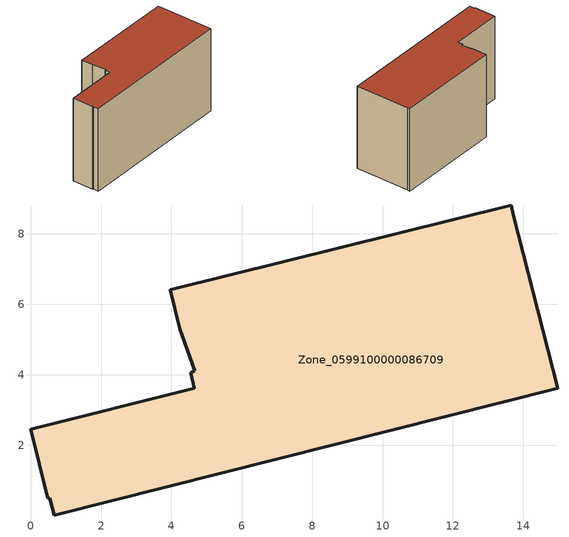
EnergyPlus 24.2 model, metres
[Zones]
Zone_0599100000086709
 floor ground (C_G): 14.98,3.62 0.67,0.01 0.54,0.5 0.49,0.49 0,2.45 4.65,3.62 4.54,4.05 4.66,4.11 4.23,5.31 3.96,6.41 13.65,8.82 13.71,8.55 z0
 wall outside (C_F): 0.67,0.01 14.98,3.62 13.71,8.55 13.65,8.82 3.96,6.41 4.23,5.31 4.66,4.11 4.54,4.05 4.65,3.62 0,2.45 0.49,0.49 0.54,0.5 0.67,0.01 z0:7.98
 roof outside (C_R): 14.98,3.62 13.71,8.55 13.65,8.82 3.96,6.41 4.23,5.31 4.66,4.11 4.54,4.05 4.65,3.62 0,2.45 0.49,0.49 0.54,0.5 0.67,0.01 z7.98
[BUILDING]
Pand.0599100000086709: North Axis=0; Terrain=City; Loads Convergence Tolerance Value=0.04; Temperature Convergence Tolerance Value=0.4; Solar Distribution=FullExterior; Maximum Number of Warmup Days=25; Minimum Number of Warmup Days=1
[Site:Location]
Rotterdam.The.Hague.AP_ZH_NLD Design_Conditions: Latitude=51.96; Longitude=4.45; Time Zone=1; Elevation=-4.5
[SITE:GROUNDTEMPERATURE:BUILDINGSURFACE]
18, 18, 18, 18, 18, 18, 18, 18, 18, 18, 18, 18
[MATERIAL] Thermal Absorptance=0.9; Solar Absorptance=0.7; Visible Absorptance=0.7
Name | Roughness | Thickness | Conductivity | Density | Specific Heat
G.TC.1975-1991 | MediumSmooth | 0.15 | 0.288461 | 540 | 1210
F.TC.1975-1991 | Rough | 0.3 | 0.230769 | 1920 | 840
R.TC.1975-1991 | MediumRough | 0.2 | 0.153846 | 1500 | 1000
[CONSTRUCTION]
C_G: G.TC.1975-1991
C_F: F.TC.1975-1991
C_R: R.TC.1975-1991
[ZONE]
Zone_0599100000086709: Type=1; Multiplier=1; Ceiling Height=Autocalculate; Volume=Autocalculate; Floor Area=autocalculate; Part of Total Floor Area=Yes
[ZONEINFILTRATION:DESIGNFLOWRATE]
Infil_Zone_0599100000086709: Zone or ZoneList or Space or SpaceList=Zone_0599100000086709; Schedule=AlwaysOn; Design Flow Rate Calculation Method=Flow/Area; Flow Rate per Floor Area=0.003; Constant Term Coefficient=1; Temperature Term Coefficient=0; Velocity Term Coefficient=0; Velocity Squared Term Coefficient=0
[HVACTEMPLATE:ZONE:IDEALLOADSAIRSYSTEM]
Zone_0599100000086709: Maximum Heating Supply Air Temperature=50; Minimum Cooling Supply Air Temperature=13; Maximum Heating Supply Air Humidity Ratio=0.0156; Minimum Cooling Supply Air Humidity Ratio=0.0077; Heating Limit=NoLimit; Cooling Limit=NoLimit; Dehumidification Control Type=ConstantSensibleHeatRatio; Cooling Sensible Heat Ratio=0.7; Dehumidification Setpoint=60; Humidification Control Type=None; Humidification Setpoint=30; Outdoor Air Method=None; Outdoor Air Flow Rate per Person=0.00944; Outdoor Air Flow Rate per Zone Floor Area=0; Outdoor Air Flow Rate per Zone=0; Demand Controlled Ventilation Type=None; Outdoor Air Economizer Type=NoEconomizer; Heat Recovery Type=None; Sensible Heat Recovery Effectiveness=0.7; Latent Heat Recovery Effectiveness=0.65
[ZONECONTROL:THERMOSTAT]
ThermostatControl_Zone_0599100000086709: Zone or ZoneList=Zone_0599100000086709; Control Type Schedule=DualSetpointControlType; Control 1=Thermostat_Zone_0599100000086709; Temperature Difference Between Cutout And Setpoint=0
[THERMOSTATSETPOINT:DUALSETPOINT]
Thermostat_Zone_0599100000086709: Heating Setpoint Temperature Schedule=HeatingSetpoint_Zone_0599100000086709; Cooling Setpoint Temperature Schedule=CoolingSetpoint_Zone_0599100000086709
[SCHEDULE:COMPACT]
HeatingSetpoint_Zone_0599100000086709: Through: 12/31, For: AllDays, Until: 24:00, 21
CoolingSetpoint_Zone_0599100000086709: Through: 12/31, For: AllDays, Until: 24:00, 24
DualSetpointControlType: Through: 12/31, For: AllDays, Until: 24:00, 4
AlwaysOn: Through: 12/31, For: AllDays, Until: 24:00, 1
